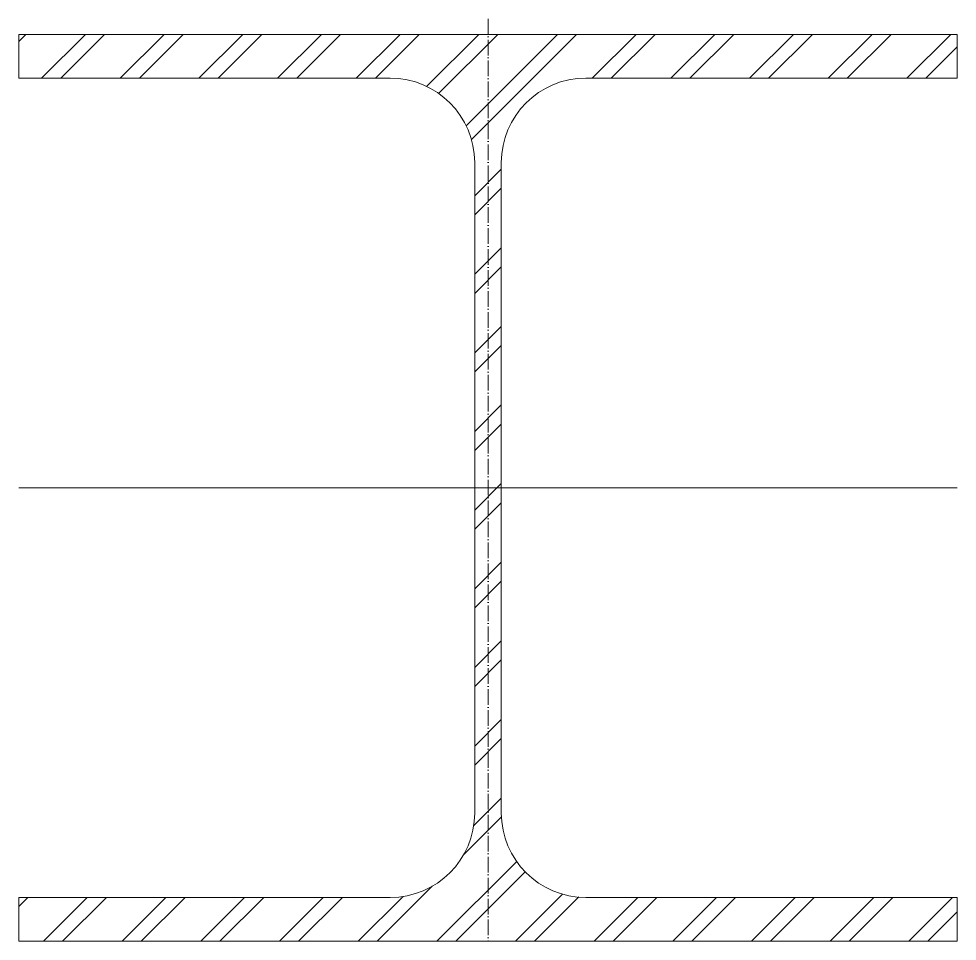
# Model space of a CAD drawing. Header units: metres. Extents: x -150 to 150, y -145 to 150.
import ezdxf

# ---------------------------------------------------------------- set-up
doc = ezdxf.new("R2010")
doc.units = ezdxf.units.M
doc.linetypes.add('MV_hartlijn_staal', pattern=[6.6, 5, -0.8, 0, -0.8])
doc.layers.add('A-DETL-GENF', color=92, linetype='Continuous', lineweight=18)

# ---------------------------------------------------------------- blocks, each defined once
blk = doc.blocks.new('28 Staalprofielen- IPE_HEA_HEB 2d - HEA300-3530700-00_0 Basismaterialen')
at = {"layer": 'A-DETL-GENF', "lineweight": 13}
h = blk.add_hatch(dxfattribs=at)
h.set_pattern_fill('FP_237', color=256, style=0, pattern_type=2)
h.set_pattern_definition([(45, (3970.222, -860.471), (-12.57236, 12.57236), []), (45, (3970.222, -841.421), (-12.57236, 12.57236), [])])
h.paths.add_polyline_path([(150, -145), (150, -131), (31.25, -131), (27.7, -130.76), (24.26, -130.08), (20.92, -128.94), (17.75, -127.38), (14.82, -125.42), (12.16, -123.09), (9.83, -120.43), (7.87, -117.5), (6.31, -114.33), (5.17, -110.99), (4.49, -107.55), (4.25, -104), (4.25, 104), (4.49, 107.55), (5.17, 110.99), (6.31, 114.33), (7.87, 117.5), (9.83, 120.43), (12.16, 123.09), (14.82, 125.42), (17.75, 127.38), (20.92, 128.94), (24.26, 130.08), (27.7, 130.76), (31.25, 131), (150, 131), (150, 145), (-150, 145), (-150, 131), (-31.25, 131), (-27.7, 130.76), (-24.26, 130.08), (-20.92, 128.94), (-17.75, 127.38), (-14.82, 125.42), (-12.16, 123.09), (-9.83, 120.43), (-7.87, 117.5), (-6.31, 114.33), (-5.17, 110.99), (-4.49, 107.55), (-4.25, 104), (-4.25, -104), (-4.49, -107.55), (-5.17, -110.99), (-6.31, -114.33), (-7.87, -117.5), (-9.83, -120.43), (-12.16, -123.09), (-14.82, -125.42), (-17.75, -127.38), (-20.92, -128.94), (-24.26, -130.08), (-27.7, -130.76), (-31.25, -131), (-150, -131), (-150, -145)])
at = {"layer": 'A-DETL-GENF', "linetype": 'MV_hartlijn_staal', "lineweight": 13}
blk.add_line((0, 150), (0, -145), dxfattribs=at)
at = {"layer": 'A-DETL-GENF'}
for p, q in [((150, 145), (-150, 145)), ((-150, 145), (-150, 131)), ((150, 145), (-150, 145)), ((-150, 145), (-150, 131)), ((150, 131), (150, 145)), ((150, 145), (150, 131)), ((-150, 131), (-31.25, 131)), ((-150, 131), (-31.25, 131)), ((31.25, 131), (150, 131)), ((150, 131), (31.25, 131)), ((-4.25, 104), (-4.25, -104)), ((-4.25, 104), (-4.25, -104)), ((4.25, -104), (4.25, 104)), ((4.25, 104), (4.25, -104)), ((-150, 0), (150, 0)), ((-31.25, -131), (-150, -131)), ((-150, -131), (-150, -145)), ((-150, -145), (-150, -131)), ((-150, -131), (-31.25, -131)), ((150, -131), (31.25, -131)), ((150, -131), (31.25, -131)), ((150, -145), (150, -131)), ((150, -145), (150, -131)), ((-150, -145), (150, -145)), ((150, -145), (-150, -145))]:
    blk.add_line(p, q, dxfattribs=at)
for centre, start, end in [((-31.25, 104), 0, 90), ((-31.25, 104), 360, 90), ((31.25, 104), 90, 180), ((31.25, 104), 90, 180), ((-31.25, -104), 270, 0), ((-31.25, -104), 270, 0), ((31.25, -104), 180, 270), ((31.25, -104), 180, 270)]:
    blk.add_arc(centre, 27, start, end, dxfattribs=at)

msp = doc.modelspace()

# ---------------------------------------------------------------- block references
msp.add_blockref('28 Staalprofielen- IPE_HEA_HEB 2d - HEA300-3530700-00_0 Basismaterialen', (0, 0))

doc.saveas('drawing.dxf')
